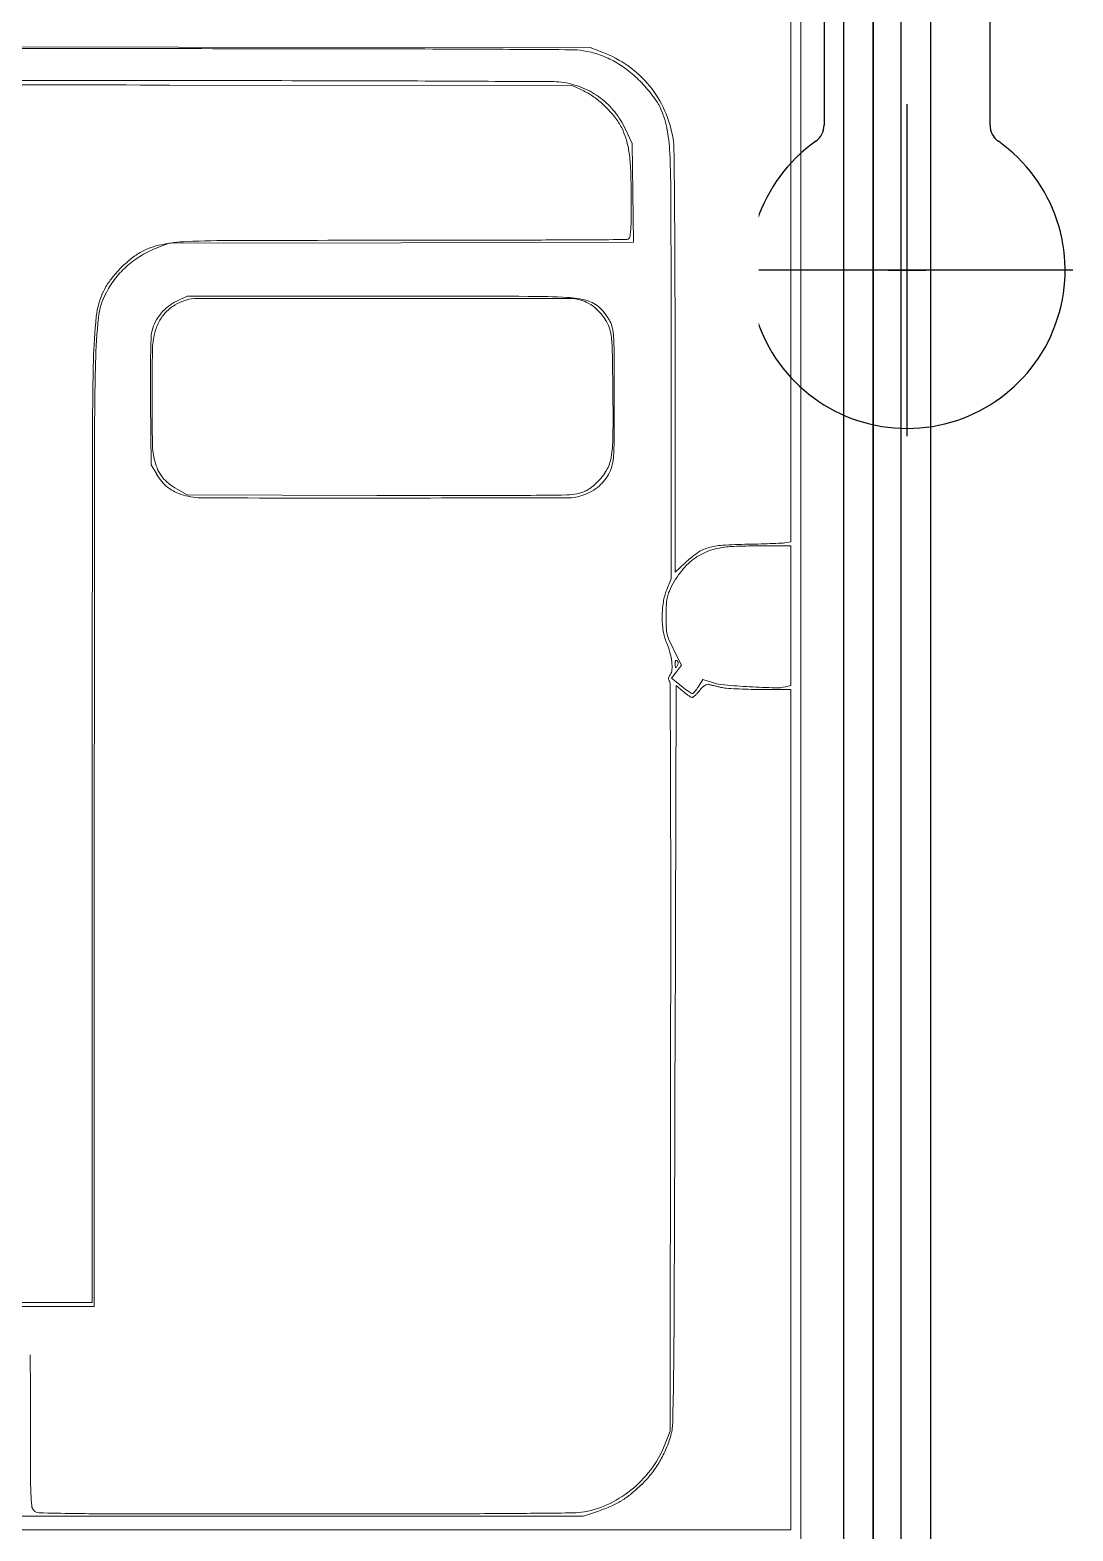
# Model space of a CAD drawing. Header units: millimetres. Extents: x 37984 to 70752, y 14140 to 37584.
# Drawn here: x 46072.8 to 46125.6, y 16595.6 to 16671.6 of the extents above; entities that cross this region are included whole.
import ezdxf

# ---------------------------------------------------------------- set-up
doc = ezdxf.new("R2010")
doc.units = ezdxf.units.MM
doc.set_wipeout_variables(frame=1)
doc.layers.add('! NO PLOT !', color=7, linetype='Continuous', true_color=0xff75dd, plot=False)
doc.layers.add('000-PI-Oprema', color=30, linetype='Continuous', lineweight=5)
doc.layers.add('000-PI-ORMAR', color=2, linetype='Continuous')

# ---------------------------------------------------------------- blocks, each defined once
blk = doc.blocks.new('800mm bez ploce')
at = {"layer": '000-PI-ORMAR'}
for p, q in [((47920.01, 47274.566), (47920.01, 45290.066)), ((47921.51, 47274.566), (47921.51, 45290.066)), ((47921.522, 45290.066), (47921.522, 47274.566))]:
    blk.add_line(p, q, dxfattribs=at)
blk = doc.blocks.new('poveznica montaznih ploca 2100mm')
at = {"layer": '! NO PLOT !'}
for p, q in [((59477.536, 55740.766), (59477.536, 53837.739)), ((59517.336, 55709.266), (59517.336, 55698.612)), ((59525.736, 55698.612), (59525.736, 55709.266)), ((59492.536, 55699.856), (59492.536, 55708.676)), ((59521.536, 55682.866), (59521.536, 55699.666)), ((59529.936, 55691.266), (59513.136, 55691.266))]:
    blk.add_line(p, q, dxfattribs=at)
at = {"layer": '! NO PLOT !', "ltscale": 0.25}
blk.add_line((59520.581, 55691.266), (59522.491, 55691.266), dxfattribs=at)
at = {"layer": '! NO PLOT !'}
blk.add_circle((59492.536, 55704.266), 4.2, dxfattribs=at)
for centre, radius, start, end in [((59516.336, 55698.612), 1, 305.29441, 0), ((59526.736, 55698.612), 1, 180, 234.70558), ((59521.536, 55691.266), 8, 125.29439, 54.70561)]:
    blk.add_arc(centre, radius, start, end, dxfattribs=at)
blk = doc.blocks.new('C10F3TM')
at = {"layer": '000-PI-Oprema'}
for p, q in [((44838.1, 8719.722), (44838.1, 8779.558)), ((44837.595, 8771.799), (44837.595, 8756.245)), ((44837.595, 8756.245), (44837.595, 8740.69)), ((44837.595, 8740.69), (44837.368, 8740.64)), ((44837.595, 8740.484), (44837.595, 8736.95)), ((44837.595, 8736.95), (44837.595, 8733.416)), ((44837.595, 8733.416), (44837.328, 8733.349)), ((44837.595, 8733.21), (44837.595, 8711.943)), ((44838.1, 8659.886), (44838.1, 8719.722)), ((44837.595, 8711.943), (44837.595, 8690.675))]:
    blk.add_line(p, q, dxfattribs=at)
for centre, radius, start, end in [((44834.362, 8798.681), 58.132, 272.30822, 272.80967), ((44837.165, 8741.562), 0.944, 272.80968, 282.42423), ((44836.868, 8735.178), 1.887, 268.23551, 284.08935)]:
    blk.add_arc(centre, radius, start, end, dxfattribs=at)
at = {"ltscale": 0.25}
blk.add_wipeout([(44735.199, 8798.188), (44835.975, 8798.188), (44835.975, 8641.371), (44735.199, 8641.371)], dxfattribs=at).dxf.layer = '000-PI-Oprema'
at = {"layer": '000-PI-Oprema'}
for p, q in [((44806.604, 8765.718), (44785.766, 8765.744)), ((44827.442, 8765.692), (44806.604, 8765.718)), ((44828.044, 8765.465), (44827.442, 8765.692)), ((44785.766, 8765.641), (44806.098, 8765.641)), ((44805.644, 8764.024), (44785.766, 8764.025)), ((44806.149, 8763.799), (44826.532, 8763.772)), ((44826.532, 8763.772), (44827.115, 8763.499)), ((44829.563, 8760.842), (44829.22, 8761.574)), ((44829.596, 8758.344), (44829.563, 8760.842)), ((44829.629, 8755.845), (44829.596, 8758.344)), ((44805.544, 8755.569), (44806.124, 8755.791)), ((44806.124, 8755.791), (44817.876, 8755.818)), ((44817.876, 8755.818), (44829.629, 8755.845)), ((44807.033, 8753.111), (44806.509, 8752.867)), ((44816.963, 8753.112), (44807.033, 8753.111)), ((44831.533, 8749.884), (44831.533, 8738.817)), ((44831.735, 8739.143), (44831.735, 8749.791)), ((44805.184, 8747.779), (44805.214, 8744.576)), ((44805.214, 8744.576), (44805.493, 8744.103)), ((44807.033, 8743.061), (44806.528, 8743.347)), ((44816.631, 8743.029), (44807.033, 8743.061)), ((44835.903, 8740.477), (44837.595, 8740.484)), ((44832.244, 8739.619), (44831.735, 8739.143)), ((44831.533, 8738.817), (44831.313, 8738.262)), ((44832.068, 8734.441), (44831.674, 8735.207)), ((44831.551, 8733.781), (44831.81, 8734.111)), ((44832.037, 8733.394), (44831.551, 8733.781)), ((44831.81, 8734.111), (44832.068, 8734.441)), ((44831.732, 8714.699), (44831.786, 8733.418)), ((44831.786, 8733.418), (44832.14, 8733.116)), ((44833.146, 8733.707), (44832.921, 8733.358)), ((44833.628, 8733.556), (44833.146, 8733.707)), ((44836.055, 8733.212), (44837.595, 8733.21)), ((44802.234, 8726.925), (44802.234, 8702.193)), ((44802.335, 8701.991), (44802.336, 8726.719)), ((44831.51, 8714.608), (44831.483, 8695.676)), ((44802.234, 8702.193), (44785.564, 8702.193)), ((44785.565, 8701.991), (44802.335, 8701.991)), ((44831.483, 8695.676), (44831.255, 8695.078)), ((44785.766, 8691.382), (44806.434, 8691.382)), ((44806.434, 8691.382), (44827.103, 8691.382)), ((44827.103, 8691.382), (44827.855, 8691.635)), ((44811.68, 8690.675), (44785.766, 8690.675)), ((44837.595, 8690.675), (44811.68, 8690.675))]:
    blk.add_line(p, q, dxfattribs=at)
for centre, radius, start, end in [((44805.851, 2103.934), 6661.706, 89.920639, 89.9978737), ((44812.623, 6992.938), 1772.698, 89.71393, 89.920654), ((44799.872, 4439.818), 4325.85, 89.647647, 89.713881), ((44826.45, 8761.508), 4.078, 80.99777, 89.64762), ((44826.348, 8760.866), 4.728, 71.24778, 80.99776), ((44826.288, 8760.688), 4.916, 61.77796, 71.24768), ((44825.97, 8759.968), 5.875, 54.70735, 69.33364), ((44826.144, 8760.421), 5.219, 52.60079, 61.77787), ((44825.549, 8759.642), 6.2, 44.53527, 52.60079), ((44826.213, 8760.311), 5.454, 39.24332, 54.70732), ((44785.001, -7531.665), 16295.477, 89.9256418, 89.9673532), ((44805.481, 3310.078), 5453.946, 89.911657, 89.998288), ((44810.799, 6759.698), 2004.322, 89.728737, 89.911625), ((44786.692, 1667.495), 7096.582, 89.6858969, 89.7287541), ((44825.578, 8760.679), 3.292, 80.69895, 89.68588), ((44825.421, 8759.722), 4.262, 66.9918, 80.69891), ((44825.484, 8759.869), 4.102, 52.88664, 66.99176), ((44825.775, 8760.639), 3.158, 52.98916, 64.89185), ((44824.835, 8758.939), 7.202, 40.97094, 44.53537), ((44824.392, 8758.555), 7.788, 37.60975, 40.97093), ((44826.208, 8760.307), 5.461, 23.79004, 39.24331), ((44824.346, 8758.744), 5.532, 45.16605, 52.98916), ((44825.482, 8759.866), 4.105, 38.78745, 52.88663), ((44824.394, 8758.792), 5.464, 37.30982, 45.16612), ((44825.193, 8759.172), 6.777, 34.11075, 37.60964), ((44829.031, 8761.772), 2.141, 25.85336, 34.11069), ((44827.015, 8760.794), 4.382, 11.36055, 25.85331), ((44825.349, 8759.759), 4.276, 25.11274, 38.78743), ((44826.455, 8760.363), 2.873, 24.59908, 37.30982), ((44825.801, 8760.127), 5.906, 9.21747, 23.79012), ((44825.429, 8759.893), 4.001, 15.1591, 24.59908), ((44822.931, 8759.974), 8.547, 2.56993, 11.36052), ((44824.577, 8759.662), 4.884, 7.03, 15.15915), ((44775.872, 8757.862), 55.654, 0.11386, 2.56992), ((44828.013, 8760.486), 3.665, 0.70342, 9.21755), ((43948.068, 8749.681), 883.677, 0.527254, 0.703496), ((44819.918, 8759.088), 9.578, 1.58947, 7.02994), ((44778.295, 8757.933), 51.217, 0.01775, 1.58947), ((44720.467, 8757.915), 109.045, 359.46137, 0.01782), ((40771.269, 8749.903), 4060.264, 359.99973, 0.113863), ((44285.842, 8752.789), 545.888, 0.1645, 0.5273), ((44822.543, 8756.955), 6.965, 355.3196, 359.46141), ((44807.398, 8747.389), 8.497, 92.55635, 101.43733), ((44809.572, 8698.699), 57.235, 90.11168, 92.55628), ((44817.808, 4471.774), 4284.168, 90.000028, 90.11164), ((44817.805, 10927.247), 2171.304, 270.000028, 270.115536), ((44819.908, 9883.473), 1127.528, 270.11562, 270.304238), ((44767.812, 19690.891), 10935.085, 270.3043365, 270.3217544), ((44829.217, 8756.357), 0.379, 270.32184, 290.9936), ((44829.302, 8756.137), 0.143, 290.99358, 347.13402), ((44827.496, 8756.549), 1.995, 347.134, 355.31969), ((44807.166, 8751.054), 4.789, 120.54366, 131.03497), ((44806.286, 8752.446), 3.307, 118.27699, 129.30456), ((44806.429, 8752.18), 3.609, 101.43739, 118.27696), ((44807.459, 8750.558), 5.365, 110.90928, 120.54373), ((44808.299, 8749.981), 6.489, 135.94267, 142.58826), ((44807.099, 8751.131), 4.687, 131.03496, 141.64589), ((44808.319, 8749.962), 6.517, 129.30458, 135.94262), ((43201.024, 8749.674), 1630.711, 0.004098, 0.164526), ((44805.673, 8751.99), 3.183, 142.58826, 153.91123), ((44807.25, 8751.012), 4.878, 141.64593, 151.94261), ((44806.344, 8751.661), 3.93, 153.9112, 173.87147), ((44806.073, 8751.639), 3.545, 151.94263, 173.7371), ((44807.398, 8750.957), 2.107, 114.96633, 128.2877), ((44807.731, 8750.456), 2.574, 106.91903, 120.6024), ((44807.553, 8751.04), 1.963, 90.01742, 106.91899), ((44812.658, -8065.227), 16818.23, 89.9853081, 90.0173938), ((44817.325, 5081.098), 3672.014, 89.891293, 90.005655), ((44813.019, -6699.935), 15452.938, 89.950514, 89.9853498), ((44824.219, 8714.462), 38.644, 86.94529, 89.89127), ((44826.018, 8748.186), 4.872, 74.99961, 86.94526), ((44826.364, 8750.674), 2.324, 74.45091, 89.95049), ((44826.577, 8751.441), 1.527, 58.98033, 74.45094), ((44826.887, 8751.427), 1.516, 46.49587, 74.99954), ((44826.089, 8750.629), 2.476, 48.20682, 58.98034), ((44828.827, 8749.247), 26.542, 173.87147, 178.7434), ((44828.837, 8749.141), 26.446, 173.73709, 178.68965), ((44807.64, 8750.654), 2.496, 140.06073, 151.80752), ((44807.517, 8750.828), 2.145, 136.39676, 152.11056), ((44807.632, 8750.661), 2.484, 128.28762, 140.0607), ((44807.503, 8750.842), 2.125, 120.60243, 136.39675), ((44825.959, 8750.483), 2.671, 37.80405, 48.20686), ((44826.795, 8751.331), 1.649, 40.12735, 46.49586), ((44825.115, 8749.915), 3.847, 36.74531, 40.12734), ((44826.241, 8750.702), 2.313, 26.2185, 37.80414), ((44825.007, 8749.834), 3.981, 33.38916, 36.74531), ((44826.399, 8750.751), 2.315, 28.35145, 33.38923), ((44806.564, 8751.024), 1.351, 164.92932, 177.84705), ((44807.338, 8750.815), 2.153, 151.80757, 164.9293), ((44808.979, 8750.324), 3.701, 165.45815, 179.00152), ((44807.978, 8750.584), 2.667, 152.11053, 165.45817), ((44826.649, 8750.903), 1.858, 13.75891, 26.21854), ((44827.308, 8751.242), 1.281, 11.70957, 28.35149), ((44825.775, 8750.689), 2.758, 4.49168, 13.75891), ((44825.437, 8750.854), 3.192, 3.29414, 11.70963), ((44855.501, 8749.184), 50.322, 177.84708, 178.79773), ((44816.652, 8749.973), 11.91, 0.95057, 4.49163), ((44813.261, 8750.153), 15.388, 0.2451, 3.2942), ((45014.702, 8745.17), 212.462, 178.74343, 179.96153), ((45009.616, 8745.006), 207.272, 178.68965, 179.95565), ((44858.314, 8749.125), 53.136, 178.79777, 179.96705), ((44939.776, 8748.044), 134.517, 179.00145, 180.01535), ((44476.303, 8744.326), 352.306, 0.64505, 0.95055), ((44324.569, 8748.062), 504.084, 359.99994, 0.24517), ((44941.625, 8749.078), 136.448, 179.9671, 180.54532), ((44706.154, 8746.913), 122.44, 359.56242, 0.64507), ((44939.579, 8748.044), 134.321, 180.01527, 181.03055), ((44288.708, 8748.062), 539.946, 359.76509, 360), ((44822.243, 8746.027), 6.347, 350.2371, 359.56246), ((72165.221, 8726.934), 27362.987, 179.9615161, 180.0000189), ((70712.22, 8725.136), 25909.883, 179.9557058, 179.9965004), ((44808.995, 8745.695), 3.716, 181.03048, 194.54188), ((44814.73, 8745.905), 13.92, 356.48321, 359.76512), ((44807.956, 8745.426), 2.642, 194.54188, 204.87904), ((44826.558, 8745.284), 1.969, 329.92067, 350.23708), ((44826.794, 8744.993), 1.808, 333.78358, 347.04214), ((44825.784, 8745.226), 2.845, 347.04212, 356.48324), ((44807.901, 8745.519), 2.794, 210.44906, 219.84351), ((44807.204, 8745.077), 1.813, 204.87905, 218.58503), ((44807.236, 8744.964), 1.928, 219.84352, 232.25105), ((44807.301, 8745.154), 1.937, 218.58502, 231.77985), ((44808.192, 8746.286), 3.378, 231.77988, 240.48122), ((44824.699, 8746.901), 4.454, 309.4527, 314.0708), ((44825.889, 8745.672), 2.742, 314.07089, 329.92063), ((44826.412, 8745.184), 2.236, 311.21712, 322.47538), ((44826.422, 8745.176), 2.223, 322.4753, 333.78364), ((44807.267, 8745.003), 1.978, 232.25098, 244.47957), ((44807.742, 8745.999), 3.082, 244.47958, 253.25049), ((44807.834, 8746.304), 3.4, 253.25056, 269.91597), ((44815.772, 14163.879), 5420.981, 269.916047, 270.01322), ((44822.544, 10537.479), 1794.46, 269.811213, 269.95812), ((44815.563, 15063.045), 6320.146, 270.0132386, 270.0971196), ((44821.467, 9065.011), 321.992, 269.95813, 270.48204), ((44821.486, 9062.702), 319.682, 270.48211, 270.85453), ((44826.215, 8745.68), 2.625, 270.85452, 282.20377), ((44826.272, 8745.412), 2.505, 270.09709, 289.6397), ((44826.24, 8745.566), 2.508, 282.20375, 289.11863), ((44826.6, 8744.526), 1.408, 289.11864, 299.77485), ((44826.279, 8745.392), 2.483, 289.63971, 300.10472), ((44826.478, 8744.739), 1.653, 299.7748, 309.45272), ((44826.375, 8745.227), 2.292, 300.10475, 311.21715), ((44834.936, 8784.436), 43.875, 271.51728, 272.30819), ((44835.975, 8735.63), 5.462, 124.71351, 133.0878), ((44834.286, 8737.667), 2.681, 122.26302, 131.85629), ((44834.568, 8737.22), 3.209, 111.48976, 122.26305), ((44833.964, 8738.533), 1.93, 106.51941, 124.71353), ((44834.485, 8737.431), 2.983, 100.10917, 111.48974), ((44834.334, 8737.285), 3.232, 93.58092, 106.51944), ((44834.952, 8734.811), 5.644, 92.39829, 100.10923), ((44835.886, 8712.488), 28.078, 90.94434, 93.58097), ((44836.034, 8708.985), 31.492, 90.2383, 92.39828), ((44834.311, 8808.017), 67.465, 270.94435, 271.51731), ((44835.432, 8736.48), 4.333, 139.17678, 146.08319), ((44835.063, 8736.799), 3.846, 131.85621, 139.17681), ((44834.684, 8736.797), 3.527, 152.331, 158.16062), ((44835.947, 8736.135), 4.953, 146.08319, 152.33101), ((44835.92, 8736.88), 4.837, 171.03556, 179.77191), ((44834.068, 8737.172), 2.962, 158.42062, 171.03562), ((44833.578, 8737.416), 2.287, 169.47232, 177.9004), ((44832.758, 8737.569), 1.452, 158.1606, 169.47237), ((44835.798, 8736.88), 4.715, 179.77186, 188.59083), ((44847.22, 8736.916), 15.938, 177.90035, 179.91138), ((44847.354, 8736.916), 16.071, 179.91144, 182.06249), ((44833.575, 8736.545), 2.467, 188.59087, 202.91104), ((44833.109, 8736.403), 1.818, 182.0625, 192.75049), ((44827.492, 8733.974), 4.137, 15.62665, 22.91107), ((44832.907, 8736.357), 1.611, 192.75046, 204.37199), ((44841.361, 8740.187), 10.891, 204.37198, 207.20592), ((44828.54, 8734.267), 3.048, 6.46855, 15.62664), ((44829.344, 8734.358), 2.24, 356.15704, 6.46859), ((44832.153, 8734.529), 0.417, 169.56744, 179.99997), ((44833.63, 8734.529), 1.895, 179.99995, 184.69823), ((44831.887, 8734.578), 0.148, 146.91741, 169.56734), ((44831.812, 8734.627), 0.0576, 106.71783, 146.91741), ((44831.808, 8734.639), 0.0449, 58.28256, 106.71774), ((44831.782, 8734.597), 0.0943, 29.33549, 58.28247), ((44831.715, 8734.56), 0.171, 10.80626, 29.33557), ((44831.651, 8734.554), 0.237, 339.00638, 354.27462), ((44831.675, 8734.552), 0.213, 354.2747, 10.80629), ((44831.601, 8733.758), 0.194, 171.56332, 193.17766), ((44831.691, 8733.745), 0.285, 154.16746, 171.56335), ((44831.948, 8733.62), 0.571, 143.82505, 154.16747), ((44831.1, 8734.24), 0.48, 323.8251, 356.15702), ((44831.795, 8734.378), 0.0533, 184.69821, 246.34552), ((44831.787, 8734.36), 0.0327, 246.34536, 332.66391), ((44830.715, 8734.913), 1.239, 332.66398, 339.00638), ((44831.556, 8733.747), 0.148, 193.17762, 219.69025), ((44831.299, 8733.534), 0.187, 0.21542, 39.6902), ((21747.265, 8646.725), 23084.384, 0.202858, 0.2154631), ((44836.629, 8739.163), 7.374, 231.47281, 233.35826), ((44834.547, 8735.933), 3.705, 229.48334, 232.32896), ((44834.98, 8736.946), 4.61, 233.35822, 236.03862), ((44833.876, 8735.064), 2.607, 232.32884, 236.03189), ((44835.59, 8737.851), 5.702, 236.0386, 237.83513), ((44832.607, 8733.108), 0.0986, 237.83512, 270.82769), ((44832.608, 8733.077), 0.0675, 270.82764, 313.66814), ((44831.635, 8734.096), 1.476, 313.66835, 318.22987), ((44831.525, 8734.194), 1.624, 318.22995, 323.36783), ((44831.532, 8734.242), 1.803, 312.46424, 317.62205), ((44830.81, 8734.725), 2.515, 323.36781, 327.06972), ((44830.856, 8734.859), 2.718, 317.6221, 321.41359), ((44834.555, 8731.907), 2.014, 135.66371, 141.41362), ((44833.674, 8732.768), 0.783, 124.01613, 135.66372), ((44833.478, 8733.059), 0.432, 108.02946, 124.01605), ((44833.392, 8733.325), 0.152, 73.17861, 108.02933), ((44834.094, 8735.649), 2.276, 253.17859, 255.62273), ((44837.725, 8749.812), 16.897, 255.62273, 256.18011), ((44834.452, 8736.192), 2.762, 252.63467, 265.17473), ((44838.189, 8751.701), 18.842, 256.18012, 256.75652), ((44838.353, 8752.396), 19.556, 256.75649, 257.31707), ((44834.469, 8735.138), 1.867, 257.3171, 265.56917), ((44838.07, 8779.043), 45.766, 265.17464, 266.79379), ((44835.907, 8753.69), 20.474, 265.56914, 266.99395), ((44835.998, 8755.44), 22.227, 266.99392, 268.53791), ((44836.096, 8759.274), 26.062, 268.5379, 269.90816), ((44838.403, 8784.987), 51.719, 266.79377, 268.23555), ((44833.825, 8734.988), 2.516, 236.03191, 239.19856), ((44832.599, 8732.932), 0.123, 239.19856, 267.67448), ((44832.598, 8732.894), 0.0838, 267.67437, 307.8055), ((44831.658, 8734.105), 1.617, 307.80551, 312.46416), ((43078.334, 8722.25), 1753.181, 0.007077, 0.202799), ((39728.201, 8721.838), 5103.313, 359.918829, 0.007065), ((28429.176, 8761.512), 16402.623, 359.7959124, 359.8364779), ((44314.481, 8704.928), 517.218, 359.30295, 359.79593), ((44736.11, 8697.972), 62.991, 0.24355, 1.43163), ((44433.417, 8696.686), 365.688, 359.9202, 0.24358), ((44625.777, 8701.141), 205.899, 358.59862, 359.30289), ((45502.02, 8695.197), 702.917, 179.920201, 180.128299), ((44828.827, 8696.174), 2.788, 343.31506, 358.59859), ((44826.176, 8697.013), 5.435, 324.34137, 339.15048), ((44826.32, 8696.925), 5.405, 335.87636, 343.31509), ((44825.999, 8697.069), 5.757, 328.78158, 335.87642), ((44831.515, 8693.696), 32.41, 180.12827, 182.0733), ((44825.854, 8697.243), 5.831, 310.29238, 324.34133), ((44826.379, 8696.773), 5.275, 314.10355, 321.6698), ((44826.023, 8697.055), 5.729, 321.6698, 328.78159), ((44825.923, 8697.162), 5.724, 296.10866, 310.29231), ((44823.842, 8699.391), 8.92, 309.4896, 314.10358), ((44809.862, 8692.912), 10.742, 182.07323, 185.42135), ((44826.24, 8696.517), 5.005, 280.42333, 296.10861), ((44826.817, 8695.752), 4.219, 293.5549, 301.59433), ((44826.748, 8695.864), 4.35, 301.59438, 309.48959), ((44799.559, 8691.934), 0.393, 185.42128, 222.14475), ((44799.551, 8691.927), 0.383, 222.14469, 268.47859), ((44803.138, 8826.968), 135.471, 268.4786, 269.21978), ((44804.558, 8931.299), 239.812, 269.21984, 269.94979), ((44812.988, 18557.951), 9866.467, 269.9498267, 270.0000178), ((44812.994, 11889.491), 3198.007, 269.999951, 270.111105), ((44817.794, 9413.976), 722.488, 270.111082, 270.446376), ((44814.787, 9799.901), 1108.425, 270.44642, 270.609598), ((44826.544, 8694.859), 3.321, 270.60957, 280.42338), ((44825.322, 8699.181), 7.96, 288.55631, 293.55492)]:
    blk.add_arc(centre, radius, start, end, dxfattribs=at)

msp = doc.modelspace()

# ---------------------------------------------------------------- linework, layer by layer
at = {"layer": '000-PI-ORMAR'}
for p, q in [((46116.896, 16761.404), (46116.896, 14776.904)), ((46118.396, 16761.404), (46118.396, 14776.904)), ((46118.408, 14776.904), (46118.408, 16761.404))]:
    msp.add_line(p, q, dxfattribs=at)

# ---------------------------------------------------------------- block references
at = {"layer": '! NO PLOT !'}
msp.add_blockref('poveznica montaznih ploca 2100mm', (-13404.331, -39031.862), dxfattribs=at)
at = {"layer": '000-PI-Oprema', "ltscale": 0.25}
msp.add_blockref('800mm bez ploce', (-1806.028, -30513.162), dxfattribs=at)

# ---------------------------------------------------------------- next in the draw order: block references
at = {"layer": '000-PI-Oprema'}
msp.add_blockref('C10F3TM', (1273.727, 7904.981), dxfattribs=at)

doc.saveas('drawing.dxf')
